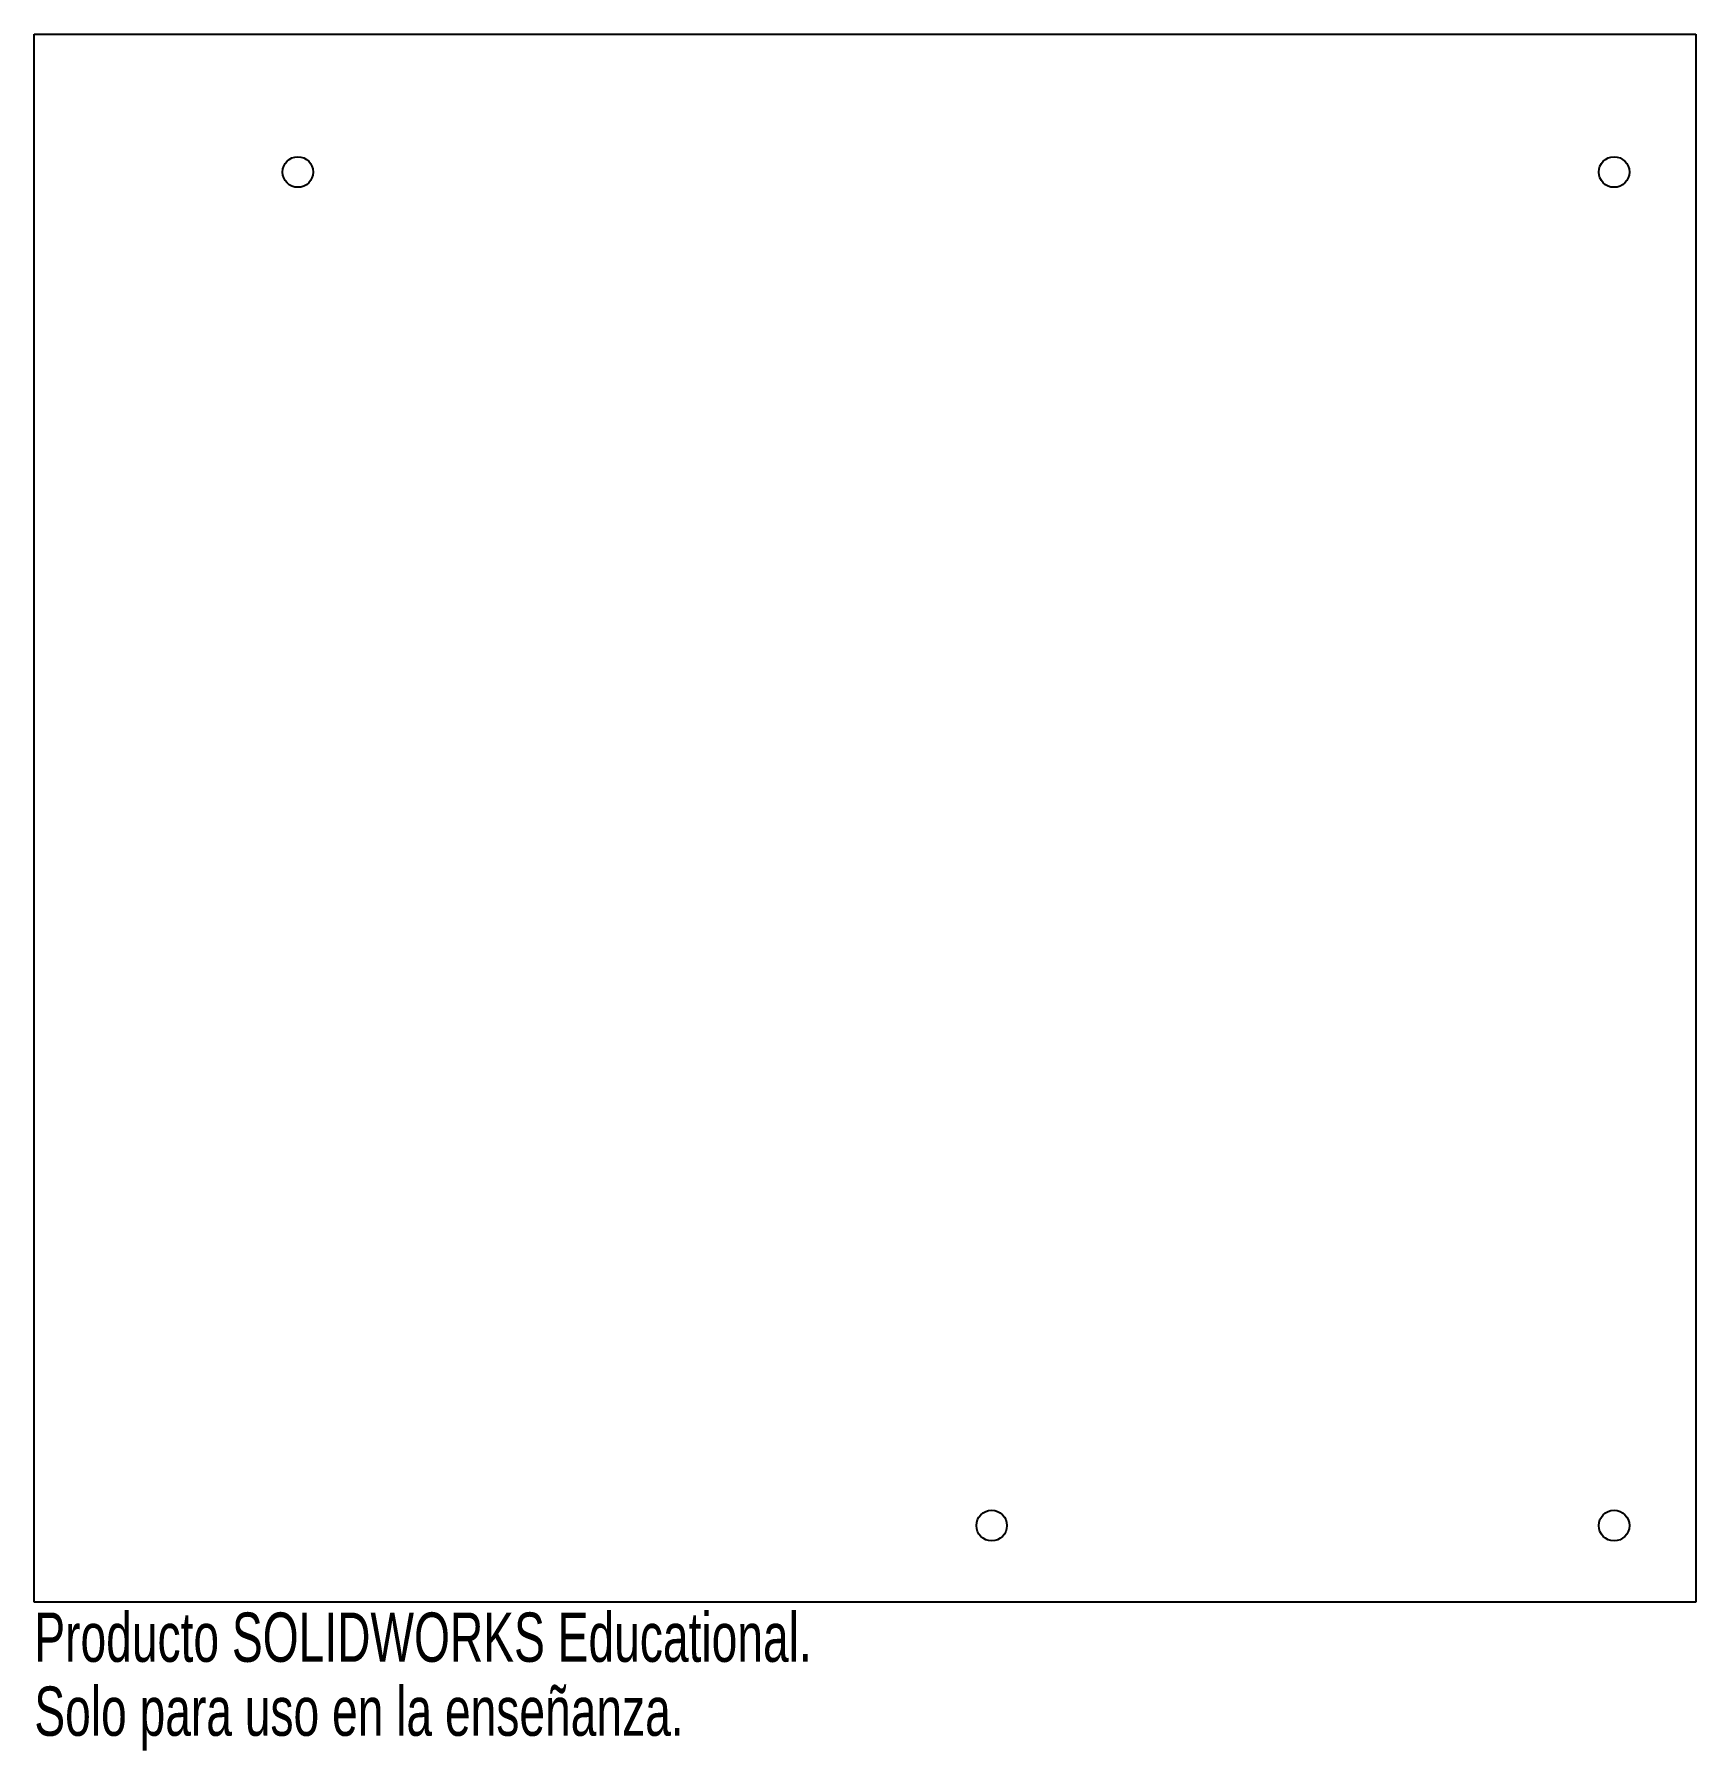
# Model space of a CAD drawing. Header units: millimetres. Extents: x -163 to 0, y -15 to 154.
import ezdxf

# ---------------------------------------------------------------- set-up
doc = ezdxf.new("R2010")
doc.units = ezdxf.units.MM
doc.styles.add('SLDTEXTSTYLE0', font='TXT', dxfattribs={"width": 0.7})

msp = doc.modelspace()

# ---------------------------------------------------------------- linework, layer by layer
at = {"color": 7, "linetype": 'Continuous', "lineweight": 25}
for p, q in [((-162.83, 0), (-162.83, 153.67)), ((-162.83, 153.67), (0, 153.67)), ((0, 153.67), (0, 0)), ((0, 0), (-162.83, 0))]:
    msp.add_line(p, q, dxfattribs=at)
for centre in [(-137, 140.17), (-8, 140.17), (-69, 7.5), (-8, 7.5)]:
    msp.add_circle(centre, 1.5, dxfattribs=at)

# ---------------------------------------------------------------- texts
at = {"color": 7, "linetype": 'Continuous', "char_height": 4.8336, "attachment_point": 1, "style": 'SLDTEXTSTYLE0'}
for s, insert in [('Producto SOLIDWORKS Educational.', (-162.83, -1.02)), ('Solo para uso en la enseñanza.', (-162.83, -8.27))]:
    msp.add_mtext(s, dxfattribs=dict(at, insert=insert))

doc.saveas('drawing.dxf')
